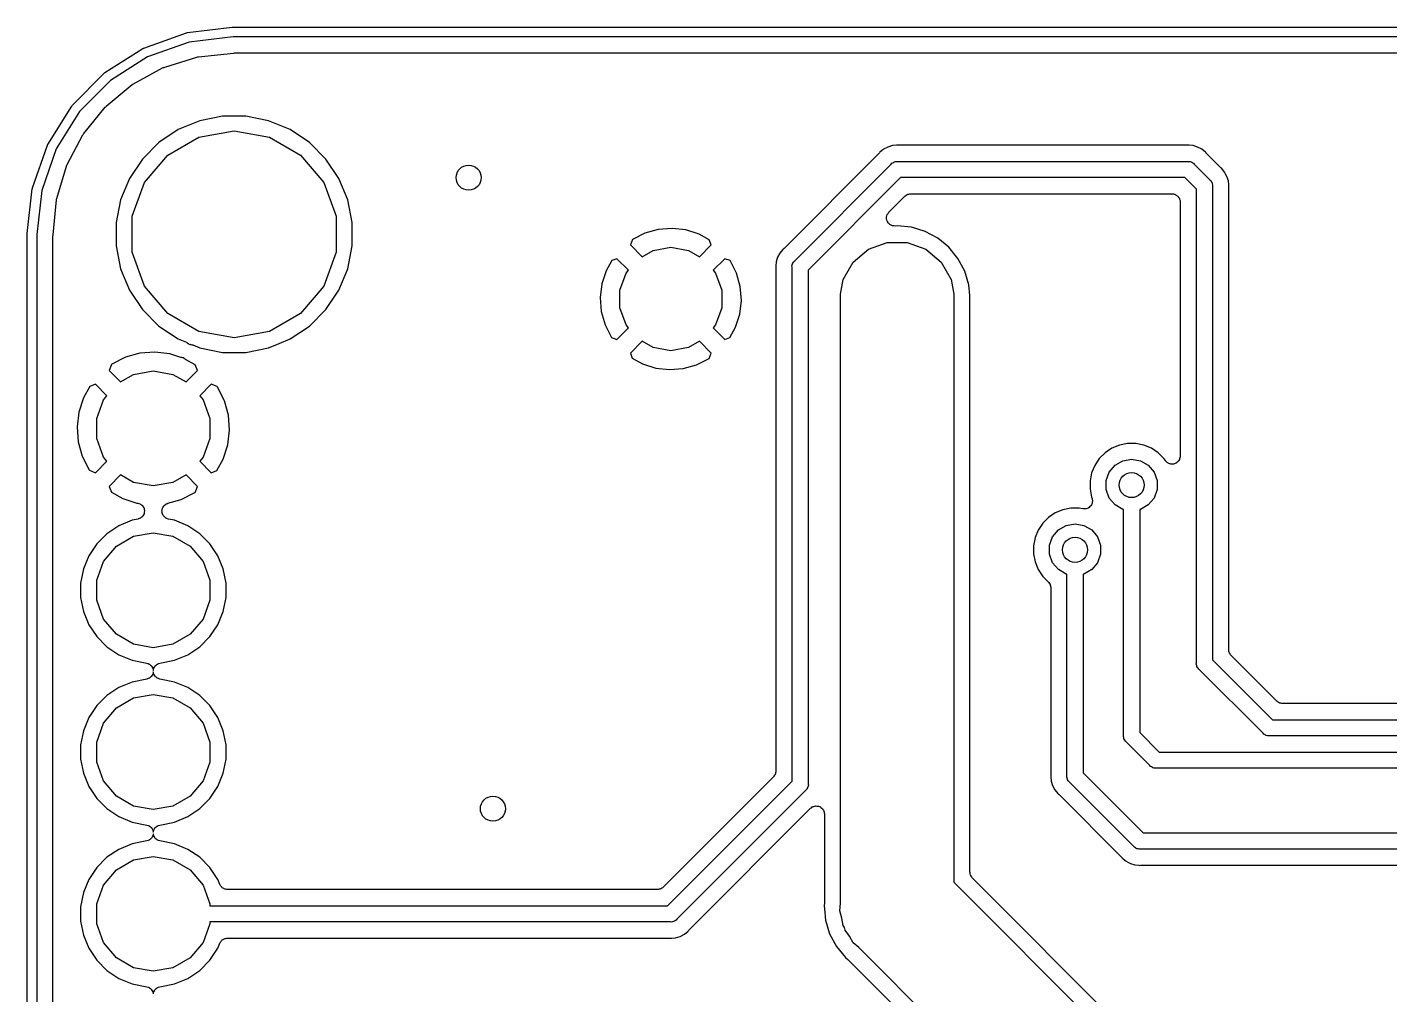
# Model space of a CAD drawing. Extents: x 117.3 to 179.7, y -117.8 to -92.2.
# Drawn here: x 117.31 to 138.71, y -107.42 to -92.23 of the extents above; entities that cross this region are included whole.
import ezdxf

# ---------------------------------------------------------------- set-up
doc = ezdxf.new("R2010")
doc.units = 0
doc.header["$MEASUREMENT"] = 0
doc.layers.add('BLACK', color=7, linetype='CONTINUOUS')

msp = doc.modelspace()

# ---------------------------------------------------------------- linework, layer by layer
at = {"layer": 'BLACK', "linetype": 'CONTINUOUS'}
for p, q in [((119.827, -92.313), (120.53, -92.2292)), ((120.53, -92.2292), (120.531, -92.2291)), ((120.531, -92.2291), (120.535, -92.2291)), ((120.535, -92.2291), (120.539, -92.2287)), ((120.539, -92.2287), (120.554, -92.2286)), ((120.554, -92.2286), (120.555, -92.2286)), ((120.555, -92.2286), (176.448, -92.2286)), ((119.144, -92.5543), (119.811, -92.3168)), ((119.811, -92.3168), (119.812, -92.3165)), ((119.812, -92.3165), (119.82, -92.3148)), ((119.82, -92.3148), (119.827, -92.313)), ((120.544, -92.3787), (119.853, -92.461)), ((120.561, -92.3786), (120.544, -92.3787)), ((176.437, -92.3786), (120.561, -92.3786)), ((118.531, -92.9409), (119.129, -92.5616)), ((119.129, -92.5616), (119.13, -92.561)), ((119.13, -92.561), (119.137, -92.5577)), ((119.137, -92.5577), (119.144, -92.5543)), ((119.853, -92.461), (119.202, -92.6928)), ((120.002, -92.691), (120.55, -92.6333)), ((120.55, -92.6333), (120.557, -92.6338)), ((120.557, -92.6338), (120.564, -92.6326)), ((120.564, -92.6326), (176.419, -92.6326)), ((119.202, -92.6928), (118.619, -93.063)), ((118.981, -93.1145), (119.448, -92.8624)), ((119.448, -92.8624), (119.46, -92.8584)), ((119.46, -92.8584), (119.471, -92.8527)), ((119.471, -92.8527), (119.977, -92.696)), ((119.977, -92.696), (119.99, -92.6944)), ((119.99, -92.6944), (120.002, -92.691)), ((118.02, -93.4536), (118.518, -92.9514)), ((118.619, -93.063), (118.132, -93.5533)), ((118.518, -92.9514), (118.519, -92.9506)), ((118.519, -92.9506), (118.525, -92.9458)), ((118.525, -92.9458), (118.531, -92.9409)), ((118.552, -93.4664), (118.961, -93.1284)), ((118.961, -93.1284), (118.972, -93.1223)), ((118.972, -93.1223), (118.981, -93.1145)), ((117.634, -94.067), (118.009, -93.4667)), ((118.009, -93.4667), (118.01, -93.4658)), ((118.01, -93.4658), (118.015, -93.4597)), ((118.015, -93.4597), (118.02, -93.4536)), ((118.2, -93.8949), (118.535, -93.484)), ((118.535, -93.484), (118.544, -93.4758)), ((118.544, -93.4758), (118.552, -93.4664)), ((118.132, -93.5533), (117.766, -94.1393)), ((120.02, -93.6958), (119.683, -93.8356)), ((120.378, -93.6246), (120.02, -93.6958)), ((120.744, -93.6246), (120.378, -93.6246)), ((121.102, -93.6958), (120.744, -93.6246)), ((121.439, -93.8356), (121.102, -93.6958)), ((117.937, -94.3837), (118.186, -93.9155)), ((118.186, -93.9155), (118.194, -93.9057)), ((118.194, -93.9057), (118.2, -93.8949)), ((119.683, -93.8356), (119.379, -94.0385)), ((120.005, -93.9519), (120.561, -93.8539)), ((120.561, -93.8539), (121.117, -93.9519)), ((121.743, -94.0385), (121.439, -93.8356)), ((117.394, -94.7505), (117.627, -94.0821)), ((117.766, -94.1393), (117.539, -94.7919)), ((117.627, -94.0811), (117.631, -94.0741)), ((117.627, -94.0821), (117.627, -94.0811)), ((117.631, -94.0741), (117.634, -94.067)), ((119.379, -94.0385), (119.121, -94.2967)), ((119.517, -94.234), (120.005, -93.9519)), ((121.117, -93.9519), (121.605, -94.234)), ((122.001, -94.2967), (121.743, -94.0385)), ((130.75, -94.1547), (130.704, -94.1919)), ((130.762, -94.1443), (130.75, -94.1547)), ((130.75, -94.1547), (130.75, -94.1547)), ((130.829, -94.1089), (130.762, -94.1443)), ((130.9, -94.0871), (130.829, -94.1089)), ((130.963, -94.081), (130.9, -94.0871)), ((130.975, -94.0798), (130.963, -94.081)), ((130.963, -94.081), (130.963, -94.081)), ((130.988, -94.081), (130.975, -94.0798)), ((130.994, -94.0805), (130.988, -94.081)), ((131, -94.0816), (130.994, -94.0805)), ((135.522, -94.0816), (131, -94.0816)), ((135.528, -94.0805), (135.522, -94.0816)), ((135.535, -94.081), (135.528, -94.0805)), ((135.547, -94.0798), (135.535, -94.081)), ((135.56, -94.081), (135.547, -94.0798)), ((135.622, -94.0871), (135.56, -94.081)), ((135.56, -94.081), (135.56, -94.081)), ((135.694, -94.1089), (135.622, -94.0871)), ((135.76, -94.1443), (135.694, -94.1089)), ((135.818, -94.1919), (135.76, -94.1443)), ((119.121, -94.2967), (118.918, -94.6004)), ((119.154, -94.6663), (119.517, -94.234)), ((121.605, -94.234), (121.968, -94.6663)), ((122.204, -94.6004), (122.001, -94.2967)), ((130.688, -94.2108), (129.199, -95.6995)), ((129.365, -95.8929), (130.881, -94.3767)), ((130.692, -94.2057), (130.688, -94.2108)), ((130.696, -94.2016), (130.692, -94.2057)), ((130.704, -94.1919), (130.696, -94.2016)), ((130.881, -94.3767), (130.892, -94.3638)), ((130.892, -94.3638), (130.907, -94.3554)), ((130.907, -94.3554), (130.921, -94.3457)), ((130.921, -94.3457), (130.926, -94.3443)), ((130.926, -94.3443), (130.931, -94.3414)), ((130.931, -94.3414), (130.948, -94.3385)), ((130.948, -94.3385), (130.964, -94.3341)), ((130.964, -94.3341), (130.981, -94.3356)), ((130.981, -94.3356), (135.542, -94.3356)), ((135.542, -94.3356), (135.558, -94.3341)), ((135.558, -94.3341), (135.575, -94.3385)), ((135.575, -94.3385), (135.591, -94.3414)), ((135.591, -94.3414), (135.596, -94.3443)), ((135.596, -94.3443), (135.602, -94.3457)), ((135.602, -94.3457), (135.615, -94.3554)), ((135.615, -94.3554), (135.63, -94.3638)), ((135.63, -94.3638), (135.641, -94.3767)), ((135.641, -94.3767), (135.887, -94.6229)), ((135.826, -94.2016), (135.818, -94.1919)), ((135.831, -94.2057), (135.826, -94.2016)), ((135.834, -94.2108), (135.831, -94.2057)), ((136.053, -94.4295), (135.834, -94.2108)), ((117.774, -94.9142), (117.928, -94.4066)), ((117.928, -94.4066), (117.933, -94.3955)), ((117.933, -94.3955), (117.937, -94.3837)), ((131.028, -94.5896), (129.578, -96.0392)), ((135.494, -94.5896), (131.028, -94.5896)), ((135.674, -94.7692), (135.494, -94.5896)), ((136.058, -94.4332), (136.053, -94.4295)), ((136.062, -94.4379), (136.058, -94.4332)), ((136.072, -94.4459), (136.062, -94.4379)), ((136.119, -94.5039), (136.072, -94.4459)), ((136.129, -94.5225), (136.119, -94.5039)), ((136.155, -94.5701), (136.129, -94.5225)), ((136.177, -94.6419), (136.155, -94.5701)), ((117.312, -95.4679), (117.39, -94.7668)), ((117.39, -94.7668), (117.391, -94.7658)), ((117.391, -94.7658), (117.392, -94.7581)), ((117.392, -94.7581), (117.394, -94.7505)), ((117.539, -94.7919), (117.461, -95.4828)), ((118.918, -94.6004), (118.778, -94.9378)), ((118.961, -95.1965), (119.154, -94.6663)), ((121.968, -94.6663), (122.161, -95.1965)), ((122.344, -94.9378), (122.204, -94.6004)), ((135.674, -102.204), (135.674, -94.7692)), ((135.887, -94.6229), (135.9, -94.6337)), ((135.9, -94.6337), (135.908, -94.6483)), ((135.908, -94.6483), (135.918, -94.6621)), ((135.918, -94.6621), (135.919, -94.6676)), ((135.919, -94.6676), (135.922, -94.6725)), ((135.922, -94.6725), (135.925, -94.6891)), ((135.925, -94.6891), (135.93, -94.7054)), ((135.93, -94.7054), (135.928, -94.7221)), ((135.928, -94.7221), (135.928, -102.157)), ((136.182, -94.6989), (136.177, -94.6419)), ((136.184, -94.7166), (136.182, -94.6989)), ((136.182, -94.6989), (136.182, -94.6989)), ((136.182, -94.7415), (136.183, -94.7354)), ((136.182, -101.999), (136.182, -94.7415)), ((136.183, -94.7291), (136.184, -94.7166)), ((136.183, -94.7354), (136.183, -94.7291)), ((117.716, -95.4885), (117.77, -94.9385)), ((117.77, -94.9385), (117.773, -94.9265)), ((117.773, -94.9265), (117.774, -94.9142)), ((118.778, -94.9378), (118.707, -95.296)), ((122.415, -95.296), (122.344, -94.9378)), ((130.844, -95.1327), (131.096, -94.8808)), ((131.096, -94.8808), (131.1, -94.8776)), ((131.1, -94.8776), (131.104, -94.8733)), ((131.104, -94.8733), (131.118, -94.865)), ((131.118, -94.865), (131.132, -94.8555)), ((131.132, -94.8555), (131.137, -94.8541)), ((131.137, -94.8541), (131.142, -94.8513)), ((131.142, -94.8513), (131.158, -94.8484)), ((131.158, -94.8484), (131.174, -94.8441)), ((131.174, -94.8441), (131.18, -94.8446)), ((131.18, -94.8446), (131.186, -94.8436)), ((131.186, -94.8436), (135.293, -94.8436)), ((135.293, -94.8436), (135.304, -94.8455)), ((135.304, -94.8455), (135.315, -94.8455)), ((135.315, -94.8455), (135.326, -94.8493)), ((135.326, -94.8493), (135.337, -94.8513)), ((135.337, -94.8513), (135.346, -94.8568)), ((135.346, -94.8568), (135.357, -94.8606)), ((135.357, -94.8606), (135.365, -94.8678)), ((135.365, -94.8678), (135.375, -94.8733)), ((135.375, -94.8733), (135.382, -94.8818)), ((135.382, -94.8818), (135.39, -94.889)), ((135.39, -94.889), (135.396, -94.8986)), ((135.396, -94.8986), (135.403, -94.9071)), ((135.403, -94.9071), (135.407, -94.9175)), ((135.407, -94.9175), (135.412, -94.9272)), ((135.412, -94.9272), (135.414, -94.9381)), ((135.414, -94.9381), (135.418, -94.9485)), ((135.418, -94.9485), (135.418, -94.9597)), ((135.418, -94.9597), (135.42, -94.9706)), ((135.42, -94.9706), (135.42, -98.9601)), ((118.961, -95.7607), (118.961, -95.1965)), ((122.161, -95.1965), (122.161, -95.7607)), ((130.807, -95.2115), (130.813, -95.1908)), ((130.807, -95.2122), (130.807, -95.2115)), ((130.807, -95.2129), (130.807, -95.2122)), ((130.809, -95.2342), (130.807, -95.2129)), ((130.811, -95.2554), (130.809, -95.2342)), ((130.813, -95.1908), (130.818, -95.1701)), ((130.818, -95.1689), (130.831, -95.1514)), ((130.818, -95.1696), (130.818, -95.1689)), ((130.818, -95.1701), (130.818, -95.1696)), ((130.831, -95.1514), (130.843, -95.1337)), ((130.843, -95.1333), (130.844, -95.1327)), ((130.843, -95.1337), (130.843, -95.1333)), ((118.707, -95.296), (118.707, -95.6612)), ((122.415, -95.6612), (122.415, -95.296)), ((127.223, -95.4025), (127.014, -95.4617)), ((127.44, -95.3854), (127.223, -95.4025)), ((127.656, -95.4108), (127.44, -95.3854)), ((127.863, -95.4779), (127.656, -95.4108)), ((130.811, -95.2561), (130.811, -95.2554)), ((130.811, -95.2568), (130.811, -95.2561)), ((130.821, -95.276), (130.811, -95.2568)), ((130.83, -95.2954), (130.821, -95.276)), ((130.83, -95.2959), (130.83, -95.2954)), ((130.83, -95.2965), (130.83, -95.2959)), ((130.846, -95.3114), (130.83, -95.2965)), ((130.861, -95.3266), (130.846, -95.3114)), ((130.861, -95.3269), (130.861, -95.3266)), ((130.862, -95.3274), (130.861, -95.3269)), ((130.881, -95.3362), (130.862, -95.3274)), ((130.901, -95.3452), (130.881, -95.3362)), ((130.901, -95.3453), (130.901, -95.3452)), ((130.902, -95.3456), (130.901, -95.3453)), ((130.923, -95.3472), (130.902, -95.3456)), ((130.945, -95.3491), (130.923, -95.3472)), ((130.946, -95.3489), (130.945, -95.3489)), ((130.945, -95.3489), (130.945, -95.3491)), ((130.975, -95.3461), (130.946, -95.3489)), ((131.199, -95.3681), (130.975, -95.3461)), ((131.415, -95.4335), (131.199, -95.3681)), ((131.613, -95.5396), (131.415, -95.4335)), ((117.311, -95.472), (117.312, -95.4679)), ((117.311, -114.535), (117.311, -95.472)), ((117.461, -95.4828), (117.461, -114.528)), ((117.715, -95.5009), (117.716, -95.4947)), ((117.715, -114.526), (117.715, -95.5009)), ((117.716, -95.4947), (117.716, -95.4885)), ((118.707, -95.6612), (118.778, -96.0194)), ((122.344, -96.0194), (122.415, -95.6612)), ((126.817, -95.5623), (126.786, -95.6464)), ((126.786, -95.6464), (126.97, -95.8302)), ((127.014, -95.4617), (126.817, -95.5623)), ((128.023, -95.5673), (127.863, -95.4779)), ((127.869, -95.8302), (128.052, -95.6464)), ((128.052, -95.6464), (128.023, -95.5673)), ((130.524, -95.7128), (130.818, -95.6056)), ((130.818, -95.6056), (131.132, -95.6056)), ((131.132, -95.6056), (131.426, -95.7128)), ((131.787, -95.6825), (131.613, -95.5396)), ((119.154, -96.2909), (118.961, -95.7607)), ((122.161, -95.7607), (121.968, -96.2909)), ((126.571, -95.8613), (126.492, -95.8907)), ((126.753, -96.0436), (126.571, -95.8613)), ((126.97, -95.8302), (127.141, -95.7312)), ((127.141, -95.7312), (127.419, -95.6822)), ((127.419, -95.6822), (127.697, -95.7312)), ((127.697, -95.7312), (127.869, -95.8302)), ((128.267, -95.8613), (128.085, -96.0436)), ((128.351, -95.8925), (128.267, -95.8613)), ((129.097, -95.8401), (129.076, -95.9119)), ((129.133, -95.7739), (129.097, -95.8401)), ((129.18, -95.7159), (129.133, -95.7739)), ((129.19, -95.7079), (129.18, -95.7159)), ((129.194, -95.7032), (129.19, -95.7079)), ((129.199, -95.6995), (129.194, -95.7032)), ((130.284, -95.9143), (130.524, -95.7128)), ((131.426, -95.7128), (131.667, -95.9143)), ((131.93, -95.8565), (131.787, -95.6825)), ((132.036, -96.0551), (131.93, -95.8565)), ((118.778, -96.0194), (118.918, -96.3568)), ((122.204, -96.3568), (122.344, -96.0194)), ((126.402, -96.0506), (126.335, -96.2575)), ((126.492, -95.8907), (126.402, -96.0506)), ((126.619, -96.3535), (126.716, -96.0884)), ((126.716, -96.0884), (126.753, -96.0436)), ((128.085, -96.0436), (128.123, -96.0884)), ((128.123, -96.0884), (128.219, -96.3535)), ((128.452, -96.0896), (128.351, -95.8925)), ((128.511, -96.2989), (128.452, -96.0896)), ((129.069, -95.9741), (129.068, -95.9866)), ((129.068, -95.9866), (129.069, -95.9991)), ((129.076, -95.9119), (129.069, -95.9741)), ((129.069, -95.9741), (129.069, -95.9741)), ((129.069, -95.9991), (129.069, -96.0054)), ((129.069, -96.0054), (129.07, -96.0115)), ((129.07, -96.0115), (129.07, -103.904)), ((129.323, -95.9754), (129.327, -95.9591)), ((129.324, -95.9921), (129.323, -95.9754)), ((129.324, -104.062), (129.324, -95.9921)), ((129.327, -95.9591), (129.33, -95.9425)), ((129.33, -95.9425), (129.333, -95.9376)), ((129.333, -95.9376), (129.334, -95.9321)), ((129.334, -95.9321), (129.344, -95.9183)), ((129.344, -95.9183), (129.352, -95.9037)), ((129.352, -95.9037), (129.365, -95.8929)), ((129.578, -96.0392), (129.578, -104.109)), ((130.127, -96.1859), (130.284, -95.9143)), ((131.667, -95.9143), (131.823, -96.1859)), ((132.102, -96.2705), (132.036, -96.0551)), ((119.517, -96.7232), (119.154, -96.2909)), ((121.968, -96.2909), (121.605, -96.7232)), ((126.335, -96.2575), (126.31, -96.4735)), ((128.528, -96.5157), (128.511, -96.2989)), ((130.086, -96.4168), (130.127, -96.1859)), ((131.823, -96.1859), (131.864, -96.4168)), ((132.118, -96.4385), (132.102, -96.2705)), ((118.918, -96.3568), (119.121, -96.6605)), ((122.001, -96.6605), (122.175, -96.4005)), ((122.175, -96.4005), (122.204, -96.3568)), ((122.175, -96.4005), (122.175, -96.4005)), ((126.31, -96.4735), (126.327, -96.6903)), ((126.619, -96.6357), (126.619, -96.3535)), ((128.219, -96.3535), (128.219, -96.6357)), ((128.503, -96.7317), (128.528, -96.5157)), ((130.086, -105.981), (130.086, -96.4168)), ((131.864, -96.4168), (131.864, -105.651)), ((132.118, -105.494), (132.118, -96.4385)), ((119.121, -96.6605), (119.379, -96.9187)), ((120.005, -97.0053), (119.517, -96.7232)), ((121.605, -96.7232), (121.117, -97.0053)), ((121.743, -96.9187), (122.001, -96.6605)), ((126.327, -96.6903), (126.386, -96.8996)), ((126.716, -96.9008), (126.619, -96.6357)), ((128.219, -96.6357), (128.123, -96.9008)), ((128.436, -96.9386), (128.503, -96.7317)), ((119.379, -96.9187), (119.683, -97.1216)), ((121.439, -97.1216), (121.743, -96.9187)), ((126.386, -96.8996), (126.487, -97.0967)), ((126.571, -97.1279), (126.753, -96.9456)), ((126.753, -96.9456), (126.716, -96.9008)), ((128.123, -96.9008), (128.085, -96.9456)), ((128.085, -96.9456), (128.267, -97.1279)), ((128.346, -97.0985), (128.436, -96.9386)), ((119.683, -97.1216), (119.81, -97.1741)), ((120.561, -97.1033), (120.005, -97.0053)), ((121.117, -97.0053), (120.561, -97.1033)), ((121.266, -97.1933), (121.439, -97.1216)), ((126.487, -97.0967), (126.571, -97.1279)), ((126.97, -97.159), (126.786, -97.3428)), ((127.141, -97.258), (126.97, -97.159)), ((127.869, -97.159), (127.697, -97.258)), ((128.052, -97.3428), (127.869, -97.159)), ((128.267, -97.1279), (128.346, -97.0985)), ((119.081, -97.3463), (118.855, -97.4099)), ((119.316, -97.3281), (119.081, -97.3463)), ((119.549, -97.3559), (119.316, -97.3281)), ((119.722, -97.4121), (119.549, -97.3559)), ((119.81, -97.1741), (119.824, -97.1833)), ((119.824, -97.1833), (119.839, -97.1914)), ((119.839, -97.1914), (119.843, -97.1951)), ((119.843, -97.1951), (119.847, -97.1978)), ((119.847, -97.1978), (119.854, -97.2077)), ((119.854, -97.2077), (119.867, -97.2061)), ((119.867, -97.2061), (119.874, -97.2077)), ((119.874, -97.2077), (119.882, -97.2076)), ((119.882, -97.2076), (119.896, -97.2125)), ((119.896, -97.2125), (119.91, -97.2156)), ((119.91, -97.2156), (120.02, -97.2614)), ((120.02, -97.2614), (120.378, -97.3326)), ((120.378, -97.3326), (120.744, -97.3326)), ((120.744, -97.3326), (121.102, -97.2614)), ((121.102, -97.2614), (121.266, -97.1933)), ((126.786, -97.3428), (126.815, -97.4219)), ((127.419, -97.307), (127.141, -97.258)), ((127.697, -97.258), (127.419, -97.307)), ((128.021, -97.4269), (128.052, -97.3428)), ((118.635, -97.5229), (118.597, -97.6171)), ((118.641, -97.5187), (118.635, -97.5229)), ((118.855, -97.4099), (118.641, -97.5187)), ((119.739, -97.4146), (119.722, -97.4121)), ((119.755, -97.4183), (119.739, -97.4146)), ((119.76, -97.4176), (119.755, -97.4183)), ((119.765, -97.4183), (119.76, -97.4176)), ((119.768, -97.4178), (119.765, -97.4183)), ((119.771, -97.4206), (119.768, -97.4178)), ((119.776, -97.4266), (119.771, -97.4206)), ((119.788, -97.4345), (119.776, -97.4266)), ((119.799, -97.4437), (119.788, -97.4345)), ((119.949, -97.528), (119.799, -97.4437)), ((119.986, -97.6171), (119.949, -97.528)), ((126.815, -97.4219), (126.975, -97.5113)), ((126.975, -97.5113), (127.182, -97.5784)), ((127.182, -97.5784), (127.398, -97.6038)), ((127.398, -97.6038), (127.615, -97.5867)), ((127.615, -97.5867), (127.824, -97.5275)), ((127.824, -97.5275), (128.021, -97.4269)), ((118.597, -97.6171), (118.777, -97.7971)), ((118.777, -97.7971), (118.982, -97.6783)), ((118.982, -97.6783), (119.291, -97.6239)), ((119.291, -97.6239), (119.6, -97.6783)), ((119.6, -97.6783), (119.806, -97.7971)), ((119.806, -97.7971), (119.986, -97.6171)), ((118.293, -97.8683), (118.193, -98.0453)), ((118.382, -97.8321), (118.293, -97.8683)), ((118.562, -98.0125), (118.382, -97.8321)), ((118.509, -98.0752), (118.562, -98.0125)), ((120.201, -97.8321), (120.02, -98.0125)), ((120.02, -98.0125), (120.073, -98.0752)), ((120.295, -97.8703), (120.201, -97.8321)), ((120.299, -97.8767), (120.295, -97.8703)), ((120.408, -98.0906), (120.299, -97.8767)), ((118.193, -98.0453), (118.12, -98.2688)), ((118.402, -98.3698), (118.509, -98.0752)), ((120.073, -98.0752), (120.18, -98.3698)), ((120.471, -98.3168), (120.408, -98.0906)), ((118.12, -98.2688), (118.093, -98.5021)), ((118.402, -98.6834), (118.402, -98.3698)), ((120.18, -98.3698), (120.18, -98.6834)), ((120.49, -98.5511), (120.471, -98.3168)), ((118.093, -98.5021), (118.111, -98.7364)), ((120.462, -98.7844), (120.49, -98.5511)), ((118.111, -98.7364), (118.174, -98.9626)), ((118.509, -98.978), (118.402, -98.6834)), ((120.18, -98.6834), (120.073, -98.978)), ((120.389, -99.0079), (120.462, -98.7844)), ((134.348, -98.836), (134.241, -98.9076)), ((134.467, -98.7867), (134.348, -98.836)), ((134.594, -98.7615), (134.467, -98.7867)), ((134.723, -98.7615), (134.594, -98.7615)), ((134.849, -98.7867), (134.723, -98.7615)), ((134.968, -98.836), (134.849, -98.7867)), ((135.075, -98.9076), (134.968, -98.836)), ((118.174, -98.9626), (118.283, -99.1765)), ((118.382, -99.2211), (118.562, -99.0407)), ((118.562, -99.0407), (118.509, -98.978)), ((120.073, -98.978), (120.02, -99.0407)), ((120.02, -99.0407), (120.201, -99.2211)), ((120.29, -99.1849), (120.389, -99.0079)), ((134.15, -98.9987), (134.078, -99.1058)), ((134.241, -98.9076), (134.15, -98.9987)), ((134.397, -99.1044), (134.519, -99.0339)), ((134.519, -99.0339), (134.658, -99.0094)), ((134.658, -99.0094), (134.797, -99.0339)), ((134.797, -99.0339), (134.919, -99.1044)), ((135.166, -98.9987), (135.075, -98.9076)), ((135.188, -99.0306), (135.166, -98.9987)), ((135.192, -99.0357), (135.188, -99.0306)), ((135.196, -99.0417), (135.192, -99.0357)), ((135.207, -99.0515), (135.196, -99.0417)), ((135.218, -99.0625), (135.207, -99.0515)), ((135.224, -99.0656), (135.218, -99.0625)), ((135.23, -99.0701), (135.224, -99.0656)), ((135.244, -99.0753), (135.23, -99.0701)), ((135.258, -99.082), (135.244, -99.0753)), ((135.264, -99.0828), (135.258, -99.082)), ((135.271, -99.0852), (135.264, -99.0828)), ((135.286, -99.0852), (135.271, -99.0852)), ((135.301, -99.0868), (135.286, -99.0852)), ((135.308, -99.0852), (135.301, -99.0868)), ((135.315, -99.0852), (135.308, -99.0852)), ((135.329, -99.08), (135.315, -99.0852)), ((135.344, -99.0763), (135.329, -99.08)), ((135.35, -99.0725), (135.344, -99.0763)), ((135.357, -99.0701), (135.35, -99.0725)), ((135.368, -99.0603), (135.357, -99.0701)), ((135.381, -99.0518), (135.368, -99.0603)), ((135.385, -99.0462), (135.381, -99.0518)), ((135.39, -99.0417), (135.385, -99.0462)), ((135.398, -99.0285), (135.39, -99.0417)), ((135.407, -99.0163), (135.398, -99.0285)), ((135.409, -99.0096), (135.407, -99.0163)), ((135.412, -99.0035), (135.409, -99.0096)), ((135.415, -98.9885), (135.412, -99.0035)), ((135.419, -98.9739), (135.415, -98.9885)), ((135.42, -98.9601), (135.419, -98.967)), ((135.419, -98.967), (135.419, -98.9739)), ((118.283, -99.1765), (118.287, -99.1829)), ((118.287, -99.1829), (118.382, -99.2211)), ((118.777, -99.2561), (118.597, -99.4361)), ((118.982, -99.3749), (118.777, -99.2561)), ((119.806, -99.2561), (119.6, -99.3749)), ((119.986, -99.4361), (119.806, -99.2561)), ((120.201, -99.2211), (120.29, -99.1849)), ((134.029, -99.2248), (134.004, -99.3512)), ((134.078, -99.1058), (134.029, -99.2248)), ((134.258, -99.3451), (134.306, -99.2125)), ((134.306, -99.2125), (134.397, -99.1044)), ((134.919, -99.1044), (135.01, -99.2125)), ((135.01, -99.2125), (135.058, -99.3451)), ((118.597, -99.4361), (118.633, -99.5252)), ((119.291, -99.4293), (118.982, -99.3749)), ((119.6, -99.3749), (119.291, -99.4293)), ((119.947, -99.5303), (119.986, -99.4361)), ((134.004, -99.3512), (134.004, -99.48)), ((134.004, -99.48), (134.029, -99.6064)), ((134.258, -99.4861), (134.258, -99.3451)), ((134.306, -99.6187), (134.258, -99.4861)), ((135.058, -99.4861), (135.01, -99.6187)), ((135.058, -99.3451), (135.058, -99.4861)), ((118.633, -99.5252), (118.81, -99.6245)), ((118.81, -99.6245), (119.033, -99.6973)), ((119.033, -99.6973), (119.041, -99.6983)), ((119.041, -99.6983), (119.043, -99.6989)), ((119.043, -99.6989), (119.046, -99.6989)), ((119.046, -99.6989), (119.065, -99.7053)), ((119.065, -99.7053), (119.084, -99.711)), ((119.084, -99.711), (119.085, -99.7123)), ((119.085, -99.7123), (119.087, -99.713)), ((119.087, -99.713), (119.103, -99.7255)), ((119.103, -99.7255), (119.119, -99.7374)), ((119.469, -99.7312), (119.48, -99.7208)), ((119.48, -99.7208), (119.487, -99.7175)), ((119.487, -99.7175), (119.493, -99.7126)), ((119.493, -99.7126), (119.506, -99.708)), ((119.506, -99.708), (119.519, -99.7017)), ((119.519, -99.7017), (119.727, -99.6433)), ((119.727, -99.6433), (119.941, -99.5345)), ((119.941, -99.5345), (119.947, -99.5303)), ((134.025, -99.7258), (134.017, -99.7417)), ((134.034, -99.7104), (134.025, -99.7258)), ((134.029, -99.6064), (134.033, -99.6158)), ((134.033, -99.6158), (134.034, -99.6199)), ((134.034, -99.6199), (134.036, -99.6236)), ((134.035, -99.7063), (134.034, -99.7104)), ((134.037, -99.7026), (134.035, -99.7063)), ((134.036, -99.6236), (134.039, -99.6414)), ((134.039, -99.6848), (134.037, -99.7026)), ((134.039, -99.6414), (134.043, -99.6589)), ((134.043, -99.6672), (134.039, -99.6848)), ((134.043, -99.6589), (134.042, -99.663)), ((134.042, -99.663), (134.043, -99.6672)), ((134.397, -99.7268), (134.306, -99.6187)), ((134.519, -99.7973), (134.397, -99.7268)), ((134.919, -99.7268), (134.797, -99.7973)), ((135.01, -99.6187), (134.919, -99.7268)), ((119.074, -99.9402), (119.055, -99.948)), ((119.092, -99.933), (119.074, -99.9402)), ((119.094, -99.9315), (119.092, -99.933)), ((119.096, -99.9307), (119.094, -99.9315)), ((119.11, -99.917), (119.096, -99.9307)), ((119.125, -99.9039), (119.11, -99.917)), ((119.119, -99.7374), (119.12, -99.7393)), ((119.12, -99.7393), (119.122, -99.7407)), ((119.122, -99.7407), (119.132, -99.7577)), ((119.126, -99.902), (119.125, -99.9039)), ((119.128, -99.9005), (119.126, -99.902)), ((119.137, -99.8827), (119.128, -99.9005)), ((119.132, -99.7577), (119.143, -99.7743)), ((119.147, -99.8652), (119.137, -99.8827)), ((119.143, -99.7743), (119.144, -99.7765)), ((119.144, -99.7765), (119.145, -99.7784)), ((119.145, -99.7784), (119.149, -99.7979)), ((119.148, -99.8611), (119.147, -99.863)), ((119.147, -99.863), (119.147, -99.8652)), ((119.15, -99.8413), (119.148, -99.8611)), ((119.149, -99.7979), (119.153, -99.8173)), ((119.153, -99.8216), (119.15, -99.8413)), ((119.153, -99.8173), (119.153, -99.8195)), ((119.153, -99.8195), (119.153, -99.8216)), ((119.427, -99.8212), (119.43, -99.807)), ((119.428, -99.8288), (119.427, -99.8212)), ((119.427, -99.8366), (119.428, -99.8288)), ((119.431, -99.8505), (119.427, -99.8366)), ((119.43, -99.807), (119.431, -99.7926)), ((119.431, -99.7926), (119.434, -99.7855)), ((119.433, -99.8648), (119.431, -99.8505)), ((119.437, -99.8716), (119.433, -99.8648)), ((119.434, -99.7855), (119.435, -99.7779)), ((119.435, -99.7779), (119.443, -99.7656)), ((119.439, -99.879), (119.437, -99.8716)), ((119.448, -99.8908), (119.439, -99.879)), ((119.443, -99.7656), (119.449, -99.7524)), ((119.455, -99.9034), (119.448, -99.8908)), ((119.449, -99.7524), (119.454, -99.7468)), ((119.454, -99.7468), (119.458, -99.7402)), ((119.46, -99.9086), (119.455, -99.9034)), ((119.458, -99.7402), (119.469, -99.7312)), ((119.465, -99.9149), (119.46, -99.9086)), ((119.477, -99.923), (119.465, -99.9149)), ((119.488, -99.9325), (119.477, -99.923)), ((119.495, -99.9353), (119.488, -99.9325)), ((119.501, -99.9397), (119.495, -99.9353)), ((119.515, -99.9433), (119.501, -99.9397)), ((133.352, -99.9236), (133.261, -100.015)), ((133.459, -99.852), (133.352, -99.9236)), ((133.578, -99.8027), (133.459, -99.852)), ((133.705, -99.7775), (133.578, -99.8027)), ((133.834, -99.7775), (133.705, -99.7775)), ((133.891, -99.789), (133.834, -99.7775)), ((133.895, -99.7891), (133.891, -99.789)), ((133.899, -99.7903), (133.895, -99.7891)), ((133.917, -99.7896), (133.899, -99.7903)), ((133.935, -99.7899), (133.917, -99.7896)), ((133.939, -99.7886), (133.935, -99.7899)), ((133.943, -99.7884), (133.939, -99.7886)), ((133.96, -99.7815), (133.943, -99.7884)), ((133.977, -99.7758), (133.96, -99.7815)), ((133.98, -99.7731), (133.977, -99.7758)), ((133.984, -99.7715), (133.98, -99.7731)), ((133.997, -99.7594), (133.984, -99.7715)), ((134.011, -99.7482), (133.997, -99.7594)), ((134.013, -99.7446), (134.011, -99.7482)), ((134.017, -99.7417), (134.013, -99.7446)), ((134.531, -99.7994), (134.519, -99.7973)), ((134.531, -103.347), (134.531, -99.7994)), ((134.797, -99.7973), (134.785, -99.7994)), ((134.785, -99.7994), (134.785, -103.3)), ((118.75, -100.054), (118.562, -100.179)), ((118.958, -99.9675), (118.75, -100.054)), ((119.051, -99.9489), (118.958, -99.9675)), ((119.053, -99.9482), (119.051, -99.9489)), ((119.055, -99.948), (119.053, -99.9482)), ((119.529, -99.9485), (119.515, -99.9433)), ((119.624, -99.9675), (119.529, -99.9485)), ((119.833, -100.054), (119.624, -99.9675)), ((120.02, -100.179), (119.833, -100.054)), ((133.189, -100.122), (133.14, -100.241)), ((133.261, -100.015), (133.189, -100.122)), ((133.417, -100.228), (133.508, -100.12)), ((133.508, -100.12), (133.63, -100.05)), ((133.63, -100.05), (133.769, -100.025)), ((133.769, -100.025), (133.908, -100.05)), ((133.908, -100.05), (134.03, -100.12)), ((134.03, -100.12), (134.121, -100.228)), ((118.403, -100.338), (118.278, -100.525)), ((118.562, -100.179), (118.403, -100.338)), ((118.711, -100.375), (118.982, -100.218)), ((118.982, -100.218), (119.291, -100.164)), ((119.291, -100.164), (119.6, -100.218)), ((119.6, -100.218), (119.871, -100.375)), ((120.179, -100.338), (120.02, -100.179)), ((120.304, -100.525), (120.179, -100.338)), ((133.14, -100.241), (133.115, -100.367)), ((133.115, -100.367), (133.115, -100.496)), ((133.369, -100.361), (133.417, -100.228)), ((133.369, -100.502), (133.369, -100.361)), ((134.121, -100.228), (134.169, -100.361)), ((134.169, -100.361), (134.169, -100.502)), ((118.278, -100.525), (118.192, -100.733)), ((118.509, -100.615), (118.711, -100.375)), ((119.871, -100.375), (120.073, -100.615)), ((120.39, -100.733), (120.304, -100.525)), ((133.115, -100.496), (133.14, -100.622)), ((133.417, -100.635), (133.369, -100.502)), ((134.169, -100.502), (134.121, -100.635)), ((118.192, -100.733), (118.148, -100.954)), ((118.402, -100.91), (118.509, -100.615)), ((120.073, -100.615), (120.18, -100.91)), ((120.434, -100.954), (120.39, -100.733)), ((133.14, -100.622), (133.189, -100.741)), ((133.189, -100.741), (133.261, -100.849)), ((133.508, -100.743), (133.417, -100.635)), ((133.63, -100.813), (133.508, -100.743)), ((134.03, -100.743), (133.908, -100.813)), ((134.121, -100.635), (134.03, -100.743)), ((118.148, -100.954), (118.148, -101.179)), ((118.402, -101.223), (118.402, -100.91)), ((120.18, -100.91), (120.18, -101.223)), ((120.434, -101.179), (120.434, -100.954)), ((133.261, -100.849), (133.351, -100.938)), ((133.351, -100.938), (133.354, -100.943)), ((133.354, -100.943), (133.358, -100.947)), ((133.358, -100.947), (133.367, -100.961)), ((133.367, -100.961), (133.376, -100.974)), ((133.376, -100.974), (133.378, -100.98)), ((133.378, -100.98), (133.38, -100.985)), ((133.38, -100.985), (133.383, -101.001)), ((133.383, -101.001), (133.388, -101.017)), ((133.642, -100.815), (133.63, -100.813)), ((133.642, -103.982), (133.642, -100.815)), ((133.908, -100.813), (133.896, -100.815)), ((133.896, -100.815), (133.896, -103.935)), ((118.148, -101.179), (118.192, -101.4)), ((118.509, -101.518), (118.402, -101.223)), ((120.18, -101.223), (120.073, -101.518)), ((120.39, -101.4), (120.434, -101.179)), ((133.388, -101.017), (133.387, -101.023)), ((133.387, -101.023), (133.388, -101.028)), ((133.388, -101.028), (133.388, -103.963)), ((118.192, -101.4), (118.278, -101.608)), ((120.304, -101.608), (120.39, -101.4)), ((118.278, -101.608), (118.403, -101.795)), ((118.711, -101.758), (118.509, -101.518)), ((120.073, -101.518), (119.871, -101.758)), ((120.179, -101.795), (120.304, -101.608)), ((118.403, -101.795), (118.562, -101.954)), ((118.982, -101.915), (118.711, -101.758)), ((119.871, -101.758), (119.6, -101.915)), ((120.02, -101.954), (120.179, -101.795)), ((118.562, -101.954), (118.75, -102.08)), ((118.75, -102.08), (118.958, -102.166)), ((119.291, -101.969), (118.982, -101.915)), ((119.6, -101.915), (119.291, -101.969)), ((119.624, -102.166), (119.833, -102.08)), ((119.833, -102.08), (120.02, -101.954)), ((136.183, -102.005), (136.182, -101.999)), ((136.183, -102.01), (136.183, -102.005)), ((136.187, -102.026), (136.183, -102.01)), ((136.19, -102.043), (136.187, -102.026)), ((136.193, -102.047), (136.19, -102.043)), ((136.194, -102.053), (136.193, -102.047)), ((136.204, -102.066), (136.194, -102.053)), ((136.212, -102.081), (136.204, -102.066)), ((136.216, -102.084), (136.212, -102.081)), ((118.958, -102.166), (119.191, -102.212)), ((119.191, -102.212), (119.209, -102.219)), ((119.209, -102.219), (119.227, -102.225)), ((119.227, -102.225), (119.229, -102.227)), ((119.229, -102.227), (119.232, -102.228)), ((119.232, -102.228), (119.246, -102.241)), ((119.246, -102.241), (119.261, -102.253)), ((119.261, -102.253), (119.263, -102.255)), ((119.263, -102.255), (119.265, -102.257)), ((119.265, -102.257), (119.274, -102.274)), ((119.274, -102.274), (119.284, -102.291)), ((119.284, -102.291), (119.285, -102.293)), ((119.285, -102.293), (119.286, -102.296)), ((119.286, -102.296), (119.289, -102.315)), ((119.293, -102.315), (119.296, -102.296)), ((119.296, -102.296), (119.297, -102.293)), ((119.297, -102.293), (119.298, -102.291)), ((119.298, -102.291), (119.308, -102.274)), ((119.308, -102.274), (119.317, -102.257)), ((119.317, -102.257), (119.319, -102.255)), ((119.319, -102.255), (119.321, -102.253)), ((119.321, -102.253), (119.336, -102.241)), ((119.336, -102.241), (119.35, -102.228)), ((119.35, -102.228), (119.353, -102.227)), ((119.353, -102.227), (119.355, -102.225)), ((119.355, -102.225), (119.373, -102.219)), ((119.373, -102.219), (119.391, -102.212)), ((119.391, -102.212), (119.624, -102.166)), ((135.673, -102.221), (135.674, -102.204)), ((135.677, -102.237), (135.673, -102.221)), ((135.68, -102.254), (135.677, -102.237)), ((135.683, -102.259), (135.68, -102.254)), ((135.684, -102.264), (135.683, -102.259)), ((135.694, -102.278), (135.684, -102.264)), ((135.702, -102.292), (135.694, -102.278)), ((135.715, -102.303), (135.702, -102.292)), ((135.928, -102.157), (136.87, -103.099)), ((136.219, -102.089), (136.216, -102.084)), ((136.938, -102.807), (136.219, -102.089)), ((118.958, -102.508), (118.75, -102.594)), ((119.191, -102.461), (118.958, -102.508)), ((119.209, -102.454), (119.191, -102.461)), ((119.227, -102.448), (119.209, -102.454)), ((119.229, -102.446), (119.227, -102.448)), ((119.232, -102.445), (119.229, -102.446)), ((119.246, -102.432), (119.232, -102.445)), ((119.261, -102.42), (119.246, -102.432)), ((119.263, -102.418), (119.261, -102.42)), ((119.265, -102.416), (119.263, -102.418)), ((119.274, -102.399), (119.265, -102.416)), ((119.284, -102.383), (119.274, -102.399)), ((119.285, -102.38), (119.284, -102.383)), ((119.286, -102.377), (119.285, -102.38)), ((119.289, -102.358), (119.286, -102.377)), ((119.289, -102.315), (119.291, -102.324)), ((119.291, -102.349), (119.289, -102.358)), ((119.291, -102.324), (119.293, -102.315)), ((119.293, -102.358), (119.291, -102.349)), ((119.296, -102.377), (119.293, -102.358)), ((119.297, -102.38), (119.296, -102.377)), ((119.298, -102.383), (119.297, -102.38)), ((119.308, -102.399), (119.298, -102.383)), ((119.317, -102.416), (119.308, -102.399)), ((119.319, -102.418), (119.317, -102.416)), ((119.321, -102.42), (119.319, -102.418)), ((119.336, -102.432), (119.321, -102.42)), ((119.35, -102.445), (119.336, -102.432)), ((119.353, -102.446), (119.35, -102.445)), ((119.355, -102.448), (119.353, -102.446)), ((119.373, -102.454), (119.355, -102.448)), ((119.391, -102.461), (119.373, -102.454)), ((119.624, -102.508), (119.391, -102.461)), ((119.833, -102.594), (119.624, -102.508)), ((136.723, -103.311), (135.715, -102.303)), ((118.562, -102.719), (118.403, -102.878)), ((118.75, -102.594), (118.562, -102.719)), ((118.982, -102.758), (119.291, -102.704)), ((119.291, -102.704), (119.6, -102.758)), ((120.02, -102.719), (119.833, -102.594)), ((120.179, -102.878), (120.02, -102.719)), ((118.403, -102.878), (118.278, -103.065)), ((118.509, -103.155), (118.711, -102.915)), ((118.711, -102.915), (118.982, -102.758)), ((119.6, -102.758), (119.871, -102.915)), ((119.871, -102.915), (120.073, -103.155)), ((120.304, -103.065), (120.179, -102.878)), ((136.942, -102.811), (136.938, -102.807)), ((136.946, -102.815), (136.942, -102.811)), ((136.96, -102.823), (136.946, -102.815)), ((136.974, -102.833), (136.96, -102.823)), ((136.979, -102.834), (136.974, -102.833)), ((136.984, -102.837), (136.979, -102.834)), ((137, -102.84), (136.984, -102.837)), ((137.016, -102.844), (137, -102.84)), ((137.022, -102.844), (137.016, -102.844)), ((137.028, -102.845), (137.022, -102.844)), ((140.983, -102.845), (137.028, -102.845)), ((118.278, -103.065), (118.192, -103.273)), ((120.39, -103.273), (120.304, -103.065)), ((136.87, -103.099), (146.543, -103.099)), ((118.192, -103.273), (118.148, -103.494)), ((118.402, -103.45), (118.509, -103.155)), ((120.073, -103.155), (120.18, -103.45)), ((120.434, -103.494), (120.39, -103.273)), ((134.53, -103.364), (134.531, -103.347)), ((134.534, -103.38), (134.53, -103.364)), ((134.785, -103.3), (135.092, -103.607)), ((136.734, -103.324), (136.723, -103.311)), ((136.749, -103.333), (136.734, -103.324)), ((136.763, -103.342), (136.749, -103.333)), ((136.768, -103.344), (136.763, -103.342)), ((136.773, -103.347), (136.768, -103.344)), ((136.79, -103.35), (136.773, -103.347)), ((136.806, -103.354), (136.79, -103.35)), ((136.823, -103.353), (136.806, -103.354)), ((146.591, -103.353), (136.823, -103.353)), ((118.148, -103.494), (118.148, -103.719)), ((118.402, -103.763), (118.402, -103.45)), ((120.18, -103.45), (120.18, -103.763)), ((120.434, -103.719), (120.434, -103.494)), ((134.537, -103.397), (134.534, -103.38)), ((134.54, -103.402), (134.537, -103.397)), ((134.541, -103.407), (134.54, -103.402)), ((134.551, -103.421), (134.541, -103.407)), ((134.559, -103.435), (134.551, -103.421)), ((134.572, -103.446), (134.559, -103.435)), ((134.945, -103.819), (134.572, -103.446)), ((118.148, -103.719), (118.192, -103.94)), ((118.509, -104.058), (118.402, -103.763)), ((120.18, -103.763), (120.073, -104.058)), ((120.39, -103.94), (120.434, -103.719)), ((135.092, -103.607), (149.392, -103.607)), ((118.192, -103.94), (118.278, -104.148)), ((120.304, -104.148), (120.39, -103.94)), ((129.033, -103.994), (127.298, -105.728)), ((129.036, -103.989), (129.033, -103.994)), ((129.04, -103.986), (129.036, -103.989)), ((129.049, -103.971), (129.04, -103.986)), ((129.058, -103.958), (129.049, -103.971)), ((129.06, -103.952), (129.058, -103.958)), ((129.062, -103.948), (129.06, -103.952)), ((129.065, -103.931), (129.062, -103.948)), ((129.07, -103.915), (129.065, -103.931)), ((129.07, -103.904), (129.069, -103.91)), ((129.069, -103.91), (129.07, -103.915)), ((133.387, -103.975), (133.386, -103.988)), ((133.386, -103.988), (133.387, -104)), ((133.388, -103.963), (133.387, -103.969)), ((133.387, -103.969), (133.387, -103.975)), ((133.387, -104), (133.387, -104)), ((133.387, -104), (133.394, -104.062)), ((133.641, -103.999), (133.642, -103.982)), ((133.645, -104.015), (133.641, -103.999)), ((133.896, -103.935), (134.838, -104.877)), ((134.956, -103.832), (134.945, -103.819)), ((134.971, -103.841), (134.956, -103.832)), ((134.985, -103.85), (134.971, -103.841)), ((134.99, -103.852), (134.985, -103.85)), ((134.995, -103.855), (134.99, -103.852)), ((135.012, -103.858), (134.995, -103.855)), ((135.028, -103.862), (135.012, -103.858)), ((135.045, -103.861), (135.028, -103.862)), ((149.392, -103.861), (135.045, -103.861)), ((118.278, -104.148), (118.403, -104.335)), ((118.711, -104.298), (118.509, -104.058)), ((120.073, -104.058), (119.871, -104.298)), ((120.179, -104.335), (120.304, -104.148)), ((127.366, -106.02), (129.324, -104.062)), ((129.537, -104.208), (127.513, -106.232)), ((129.55, -104.197), (129.537, -104.208)), ((129.558, -104.183), (129.55, -104.197)), ((129.568, -104.169), (129.558, -104.183)), ((129.569, -104.164), (129.568, -104.169)), ((129.572, -104.159), (129.569, -104.164)), ((129.575, -104.142), (129.572, -104.159)), ((129.58, -104.126), (129.575, -104.142)), ((129.578, -104.109), (129.58, -104.126)), ((133.394, -104.062), (133.415, -104.134)), ((133.415, -104.134), (133.451, -104.2)), ((133.451, -104.2), (133.498, -104.258)), ((133.648, -104.032), (133.645, -104.015)), ((133.651, -104.037), (133.648, -104.032)), ((133.652, -104.042), (133.651, -104.037)), ((133.662, -104.056), (133.652, -104.042)), ((133.67, -104.07), (133.662, -104.056)), ((133.683, -104.081), (133.67, -104.07)), ((134.691, -105.089), (133.683, -104.081)), ((118.403, -104.335), (118.562, -104.494)), ((118.982, -104.455), (118.711, -104.298)), ((119.871, -104.298), (119.6, -104.455)), ((120.02, -104.494), (120.179, -104.335)), ((133.498, -104.258), (133.508, -104.266)), ((133.508, -104.266), (133.512, -104.271)), ((133.512, -104.271), (133.517, -104.275)), ((133.517, -104.275), (134.498, -105.255)), ((118.562, -104.494), (118.75, -104.62)), ((118.75, -104.62), (118.958, -104.706)), ((119.291, -104.509), (118.982, -104.455)), ((119.6, -104.455), (119.291, -104.509)), ((119.624, -104.706), (119.833, -104.62)), ((119.833, -104.62), (120.02, -104.494)), ((127.706, -106.398), (129.615, -104.489)), ((129.615, -104.489), (129.629, -104.48)), ((129.629, -104.48), (129.642, -104.469)), ((129.642, -104.469), (129.647, -104.467)), ((129.647, -104.467), (129.651, -104.464)), ((129.651, -104.464), (129.667, -104.46)), ((129.667, -104.46), (129.683, -104.454)), ((129.683, -104.454), (129.689, -104.454)), ((129.689, -104.454), (129.694, -104.453)), ((129.694, -104.453), (129.711, -104.454)), ((129.711, -104.454), (129.727, -104.454)), ((129.727, -104.454), (129.732, -104.456)), ((129.732, -104.456), (129.738, -104.456)), ((129.738, -104.456), (129.753, -104.463)), ((129.753, -104.463), (129.769, -104.469)), ((129.769, -104.469), (129.773, -104.473)), ((129.773, -104.473), (129.778, -104.475)), ((129.778, -104.475), (129.79, -104.487)), ((129.79, -104.487), (129.802, -104.497)), ((129.802, -104.497), (129.805, -104.502)), ((129.805, -104.502), (129.809, -104.506)), ((129.809, -104.506), (129.816, -104.521)), ((129.816, -104.521), (129.824, -104.536)), ((129.824, -104.536), (129.825, -104.541)), ((129.825, -104.541), (129.828, -104.546)), ((129.828, -104.546), (129.829, -104.563)), ((129.829, -104.563), (129.832, -104.579)), ((129.832, -104.579), (129.832, -105.957)), ((118.958, -104.706), (119.191, -104.752)), ((119.191, -104.752), (119.209, -104.759)), ((119.209, -104.759), (119.227, -104.765)), ((119.227, -104.765), (119.229, -104.767)), ((119.229, -104.767), (119.232, -104.768)), ((119.232, -104.768), (119.246, -104.781)), ((119.246, -104.781), (119.261, -104.793)), ((119.261, -104.793), (119.263, -104.795)), ((119.263, -104.795), (119.265, -104.797)), ((119.265, -104.797), (119.274, -104.814)), ((119.274, -104.814), (119.284, -104.831)), ((119.284, -104.831), (119.285, -104.833)), ((119.285, -104.833), (119.286, -104.836)), ((119.286, -104.836), (119.289, -104.855)), ((119.289, -104.855), (119.291, -104.864)), ((119.291, -104.864), (119.293, -104.855)), ((119.293, -104.855), (119.296, -104.836)), ((119.296, -104.836), (119.297, -104.833)), ((119.297, -104.833), (119.298, -104.831)), ((119.298, -104.831), (119.308, -104.814)), ((119.308, -104.814), (119.317, -104.797)), ((119.317, -104.797), (119.319, -104.795)), ((119.319, -104.795), (119.321, -104.793)), ((119.321, -104.793), (119.336, -104.781)), ((119.336, -104.781), (119.35, -104.768)), ((119.35, -104.768), (119.353, -104.767)), ((119.353, -104.767), (119.355, -104.765)), ((119.355, -104.765), (119.373, -104.759)), ((119.373, -104.759), (119.391, -104.752)), ((119.391, -104.752), (119.624, -104.706)), ((118.958, -105.048), (118.75, -105.134)), ((119.191, -105.001), (118.958, -105.048)), ((119.209, -104.994), (119.191, -105.001)), ((119.227, -104.988), (119.209, -104.994)), ((119.229, -104.986), (119.227, -104.988)), ((119.232, -104.985), (119.229, -104.986)), ((119.246, -104.972), (119.232, -104.985)), ((119.261, -104.96), (119.246, -104.972)), ((119.263, -104.958), (119.261, -104.96)), ((119.265, -104.956), (119.263, -104.958)), ((119.274, -104.939), (119.265, -104.956)), ((119.284, -104.923), (119.274, -104.939)), ((119.285, -104.92), (119.284, -104.923)), ((119.286, -104.917), (119.285, -104.92)), ((119.289, -104.898), (119.286, -104.917)), ((119.291, -104.889), (119.289, -104.898)), ((119.293, -104.898), (119.291, -104.889)), ((119.296, -104.917), (119.293, -104.898)), ((119.297, -104.92), (119.296, -104.917)), ((119.298, -104.923), (119.297, -104.92)), ((119.308, -104.939), (119.298, -104.923)), ((119.317, -104.956), (119.308, -104.939)), ((119.319, -104.958), (119.317, -104.956)), ((119.321, -104.96), (119.319, -104.958)), ((119.336, -104.972), (119.321, -104.96)), ((119.35, -104.985), (119.336, -104.972)), ((119.353, -104.986), (119.35, -104.985)), ((119.355, -104.988), (119.353, -104.986)), ((119.373, -104.994), (119.355, -104.988)), ((119.391, -105.001), (119.373, -104.994)), ((119.624, -105.048), (119.391, -105.001)), ((119.833, -105.134), (119.624, -105.048)), ((134.838, -104.877), (148.376, -104.877)), ((118.562, -105.259), (118.403, -105.418)), ((118.75, -105.134), (118.562, -105.259)), ((118.982, -105.298), (119.291, -105.244)), ((119.291, -105.244), (119.6, -105.298)), ((120.02, -105.259), (119.833, -105.134)), ((120.179, -105.418), (120.02, -105.259)), ((134.498, -105.255), (134.502, -105.261)), ((134.502, -105.261), (134.506, -105.265)), ((134.506, -105.265), (134.514, -105.274)), ((134.514, -105.274), (134.524, -105.282)), ((134.524, -105.282), (134.524, -105.282)), ((134.524, -105.282), (134.572, -105.322)), ((134.702, -105.102), (134.691, -105.089)), ((134.717, -105.111), (134.702, -105.102)), ((134.731, -105.12), (134.717, -105.111)), ((134.736, -105.122), (134.731, -105.12)), ((134.741, -105.125), (134.736, -105.122)), ((134.758, -105.128), (134.741, -105.125)), ((134.774, -105.132), (134.758, -105.128)), ((134.791, -105.131), (134.774, -105.132)), ((148.376, -105.131), (134.791, -105.131)), ((118.403, -105.418), (118.278, -105.605)), ((118.509, -105.695), (118.711, -105.455)), ((118.711, -105.455), (118.982, -105.298)), ((119.6, -105.298), (119.871, -105.455)), ((119.871, -105.455), (120.073, -105.695)), ((120.304, -105.605), (120.179, -105.418)), ((132.119, -105.499), (132.118, -105.494)), ((132.119, -105.505), (132.119, -105.499)), ((132.123, -105.521), (132.119, -105.505)), ((134.572, -105.322), (134.609, -105.341)), ((134.609, -105.341), (134.609, -105.341)), ((134.609, -105.341), (134.639, -105.357)), ((134.639, -105.357), (134.71, -105.379)), ((134.71, -105.379), (134.773, -105.385)), ((134.773, -105.385), (134.773, -105.385)), ((134.773, -105.385), (134.785, -105.386)), ((134.785, -105.386), (134.798, -105.385)), ((134.798, -105.385), (134.804, -105.386)), ((134.804, -105.386), (134.81, -105.385)), ((134.81, -105.385), (147.411, -105.385)), ((118.278, -105.605), (118.192, -105.813)), ((118.402, -105.99), (118.509, -105.695)), ((120.073, -105.695), (120.18, -105.99)), ((120.338, -105.687), (120.304, -105.605)), ((120.342, -105.694), (120.338, -105.687)), ((120.345, -105.702), (120.342, -105.694)), ((120.354, -105.713), (120.345, -105.702)), ((120.362, -105.724), (120.354, -105.713)), ((131.864, -105.651), (135.132, -108.92)), ((132.126, -105.537), (132.123, -105.521)), ((132.129, -105.542), (132.126, -105.537)), ((132.13, -105.547), (132.129, -105.542)), ((132.14, -105.561), (132.13, -105.547)), ((132.148, -105.575), (132.14, -105.561)), ((132.152, -105.579), (132.148, -105.575)), ((132.155, -105.583), (132.152, -105.579)), ((135.295, -108.723), (132.155, -105.583)), ((118.192, -105.813), (118.148, -106.034)), ((120.368, -105.729), (120.362, -105.724)), ((120.374, -105.736), (120.368, -105.729)), ((120.386, -105.743), (120.374, -105.736)), ((120.397, -105.751), (120.386, -105.743)), ((120.405, -105.754), (120.397, -105.751)), ((120.412, -105.758), (120.405, -105.754)), ((120.426, -105.76), (120.412, -105.758)), ((120.439, -105.765), (120.426, -105.76)), ((120.447, -105.764), (120.439, -105.765)), ((120.455, -105.766), (120.447, -105.764)), ((127.209, -105.766), (120.455, -105.766)), ((127.214, -105.765), (127.209, -105.766)), ((127.22, -105.765), (127.214, -105.765)), ((127.236, -105.761), (127.22, -105.765)), ((127.252, -105.758), (127.236, -105.761)), ((127.257, -105.755), (127.252, -105.758)), ((127.262, -105.754), (127.257, -105.755)), ((127.276, -105.744), (127.262, -105.754)), ((127.29, -105.736), (127.276, -105.744)), ((127.294, -105.732), (127.29, -105.736)), ((127.298, -105.728), (127.294, -105.732)), ((118.148, -106.034), (118.148, -106.259)), ((118.402, -106.303), (118.402, -105.99)), ((120.18, -105.99), (120.18, -106.02)), ((120.18, -106.02), (127.366, -106.02)), ((129.831, -105.97), (129.827, -106.02)), ((129.827, -106.02), (129.831, -106.07)), ((129.832, -105.957), (129.831, -105.963)), ((129.831, -105.963), (129.831, -105.97)), ((129.831, -106.07), (129.831, -106.07)), ((129.831, -106.07), (129.849, -106.244)), ((130.076, -106.098), (130.086, -105.981)), ((130.106, -106.212), (130.076, -106.098)), ((118.148, -106.259), (118.192, -106.48)), ((118.509, -106.598), (118.402, -106.303)), ((120.18, -106.303), (120.073, -106.598)), ((127.414, -106.274), (120.18, -106.274)), ((120.18, -106.274), (120.18, -106.303)), ((127.43, -106.275), (127.414, -106.274)), ((127.447, -106.271), (127.43, -106.275)), ((127.463, -106.268), (127.447, -106.271)), ((127.468, -106.265), (127.463, -106.268)), ((127.474, -106.263), (127.468, -106.265)), ((127.487, -106.254), (127.474, -106.263)), ((127.502, -106.245), (127.487, -106.254)), ((127.513, -106.232), (127.502, -106.245)), ((129.849, -106.244), (129.914, -106.459)), ((130.127, -106.328), (130.106, -106.212)), ((130.147, -106.363), (130.127, -106.328)), ((118.192, -106.48), (118.278, -106.688)), ((120.354, -106.58), (120.362, -106.569)), ((120.362, -106.569), (120.368, -106.564)), ((120.368, -106.564), (120.374, -106.557)), ((120.374, -106.557), (120.386, -106.55)), ((120.386, -106.55), (120.397, -106.542)), ((120.397, -106.542), (120.405, -106.539)), ((120.405, -106.539), (120.412, -106.535)), ((120.412, -106.535), (120.426, -106.533)), ((120.426, -106.533), (120.439, -106.529)), ((120.439, -106.529), (120.447, -106.529)), ((120.447, -106.529), (120.455, -106.528)), ((120.455, -106.528), (127.394, -106.528)), ((127.394, -106.528), (127.4, -106.529)), ((127.4, -106.529), (127.407, -106.528)), ((127.407, -106.528), (127.419, -106.529)), ((127.419, -106.529), (127.432, -106.528)), ((127.432, -106.528), (127.494, -106.522)), ((127.432, -106.528), (127.432, -106.528)), ((127.494, -106.522), (127.566, -106.5)), ((127.566, -106.5), (127.632, -106.465)), ((127.632, -106.465), (127.69, -106.417)), ((127.69, -106.417), (127.698, -106.408)), ((127.698, -106.408), (127.703, -106.404)), ((127.703, -106.404), (127.706, -106.398)), ((129.914, -106.459), (130.02, -106.658)), ((130.157, -106.401), (130.147, -106.363)), ((130.225, -106.498), (130.157, -106.401)), ((130.284, -106.6), (130.225, -106.498)), ((118.278, -106.688), (118.403, -106.875)), ((118.711, -106.838), (118.509, -106.598)), ((120.073, -106.598), (119.871, -106.838)), ((120.179, -106.875), (120.304, -106.688)), ((120.304, -106.688), (120.338, -106.606)), ((120.338, -106.606), (120.342, -106.599)), ((120.342, -106.599), (120.345, -106.591)), ((120.345, -106.591), (120.354, -106.58)), ((130.02, -106.658), (130.163, -106.832)), ((130.374, -106.676), (130.284, -106.6)), ((133.642, -109.944), (130.374, -106.676)), ((118.403, -106.875), (118.562, -107.034)), ((118.982, -106.995), (118.711, -106.838)), ((119.291, -107.049), (118.982, -106.995)), ((119.6, -106.995), (119.291, -107.049)), ((119.871, -106.838), (119.6, -106.995)), ((120.02, -107.034), (120.179, -106.875)), ((130.163, -106.832), (130.202, -106.864)), ((130.202, -106.864), (130.206, -106.868)), ((130.206, -106.868), (130.211, -106.872)), ((130.211, -106.872), (133.351, -110.012)), ((118.562, -107.034), (118.75, -107.16)), ((118.75, -107.16), (118.958, -107.246)), ((119.624, -107.246), (119.833, -107.16)), ((119.833, -107.16), (120.02, -107.034)), ((118.958, -107.246), (119.191, -107.292)), ((119.191, -107.292), (119.209, -107.299)), ((119.209, -107.299), (119.227, -107.305)), ((119.227, -107.305), (119.229, -107.307)), ((119.229, -107.307), (119.232, -107.308)), ((119.232, -107.308), (119.246, -107.321)), ((119.246, -107.321), (119.261, -107.333)), ((119.261, -107.333), (119.263, -107.335)), ((119.263, -107.335), (119.265, -107.337)), ((119.265, -107.337), (119.274, -107.354)), ((119.274, -107.354), (119.284, -107.371)), ((119.284, -107.371), (119.285, -107.373)), ((119.285, -107.373), (119.286, -107.376)), ((119.286, -107.376), (119.289, -107.395)), ((119.289, -107.395), (119.291, -107.404)), ((119.291, -107.404), (119.293, -107.395)), ((119.293, -107.395), (119.296, -107.376)), ((119.296, -107.376), (119.297, -107.373)), ((119.297, -107.373), (119.298, -107.371)), ((119.298, -107.371), (119.308, -107.354)), ((119.308, -107.354), (119.317, -107.337)), ((119.317, -107.337), (119.319, -107.335)), ((119.319, -107.335), (119.321, -107.333)), ((119.321, -107.333), (119.336, -107.321)), ((119.336, -107.321), (119.35, -107.308)), ((119.35, -107.308), (119.353, -107.307)), ((119.353, -107.307), (119.355, -107.305)), ((119.355, -107.305), (119.373, -107.299)), ((119.373, -107.299), (119.391, -107.292)), ((119.391, -107.292), (119.624, -107.246))]:
    msp.add_line(p, q, dxfattribs=at)
at = {"layer": 'BLACK'}
for centre in [(124.244, -94.5896), (134.658, -99.4156), (133.769, -100.432), (124.625, -104.496)]:
    msp.add_circle(centre, 0.1968, dxfattribs=at)

doc.saveas('drawing.dxf')
